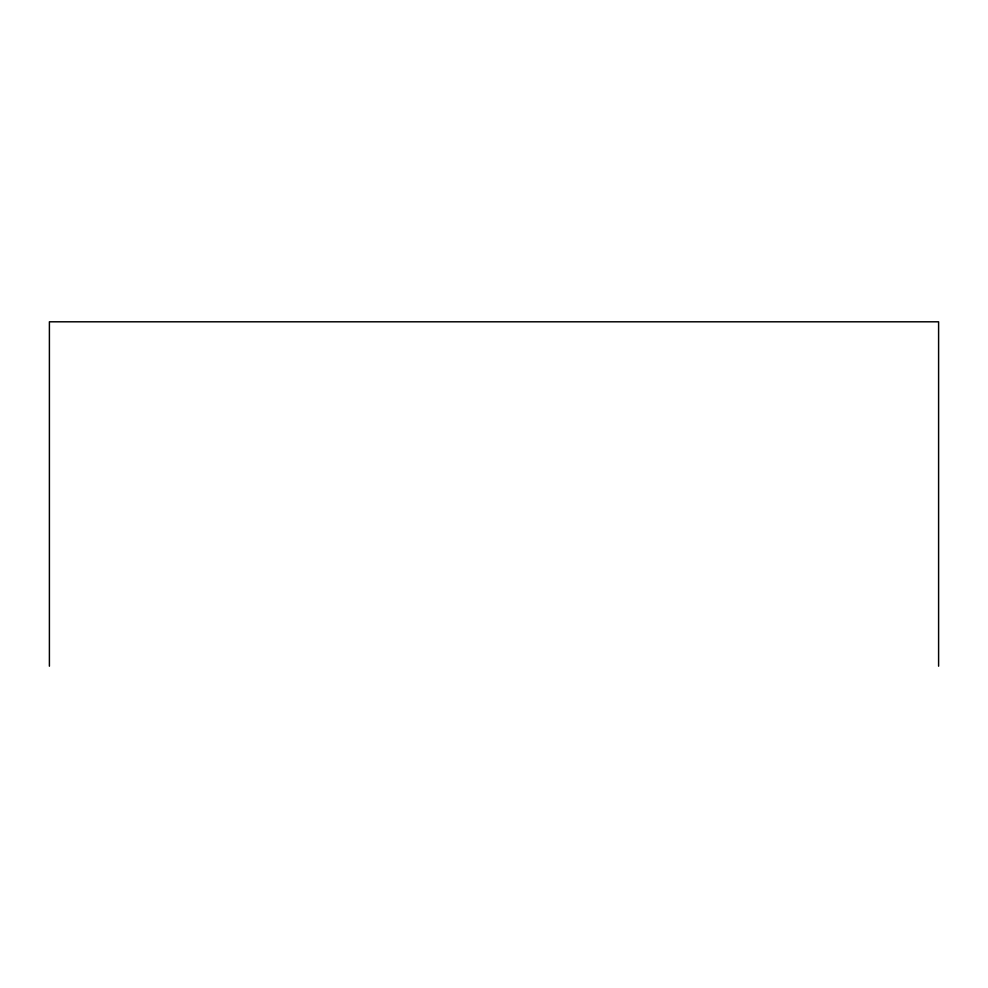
<?xml version="1.0" encoding="UTF-8"?>
<svg xmlns="http://www.w3.org/2000/svg" width="988" height="988" viewBox="0 0 988 988"><rect width="100%" height="100%" fill="white"/><g stroke="black" fill="none" stroke-linecap="round" stroke-linejoin="round"><path stroke-width="1.48" d="M938.6 666.196L938.6 321.804L49.4 321.804L49.4 666.196"/></g></svg>
